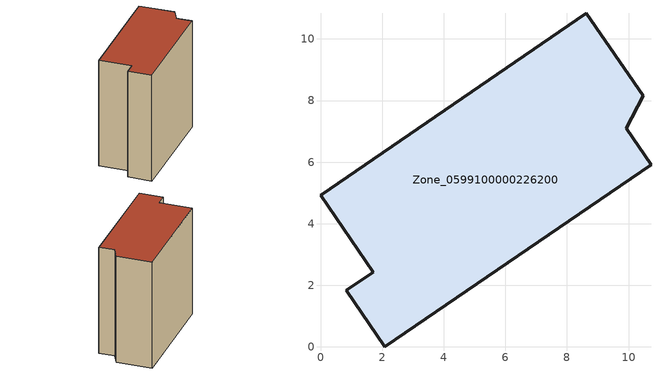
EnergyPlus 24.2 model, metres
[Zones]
Zone_0599100000226200
 floor ground (C_G): 0.83,1.84 1.71,2.43 0,4.93 8.63,10.84 10.48,8.15 9.92,7.1 10.73,5.92 2.08,0 z0
 wall outside (C_F): 1.71,2.43 0.83,1.84 2.08,0 10.73,5.92 9.92,7.1 10.48,8.15 8.63,10.84 0,4.93 1.71,2.43 z0:10.41
 roof outside (C_R): 8.63,10.84 0,4.93 1.71,2.43 0.83,1.84 2.08,0 10.73,5.92 9.92,7.1 10.48,8.15 z10.41
[BUILDING]
Pand.0599100000226200: North Axis=0; Terrain=City; Loads Convergence Tolerance Value=0.04; Temperature Convergence Tolerance Value=0.4; Solar Distribution=FullExterior; Maximum Number of Warmup Days=25; Minimum Number of Warmup Days=1
[Site:Location]
Rotterdam.The.Hague.AP_ZH_NLD Design_Conditions: Latitude=51.96; Longitude=4.45; Time Zone=1; Elevation=-4.5
[SITE:GROUNDTEMPERATURE:BUILDINGSURFACE]
18, 18, 18, 18, 18, 18, 18, 18, 18, 18, 18, 18
[MATERIAL] Thermal Absorptance=0.9; Solar Absorptance=0.7; Visible Absorptance=0.7
Name | Roughness | Thickness | Conductivity | Density | Specific Heat
G.TI.1946 | MediumSmooth | 0.15 | 1 | 540 | 1210
F.TI.1946 | Rough | 0.3 | 0.857143 | 1920 | 840
R.TI.1946 | MediumRough | 0.2 | 0.1 | 1500 | 1000
[CONSTRUCTION]
C_G: G.TI.1946
C_F: F.TI.1946
C_R: R.TI.1946
[ZONE]
Zone_0599100000226200: Type=1; Multiplier=1; Ceiling Height=Autocalculate; Volume=Autocalculate; Floor Area=autocalculate; Part of Total Floor Area=Yes
[ZONEINFILTRATION:DESIGNFLOWRATE]
Infil_Zone_0599100000226200: Zone or ZoneList or Space or SpaceList=Zone_0599100000226200; Schedule=AlwaysOn; Design Flow Rate Calculation Method=Flow/Area; Flow Rate per Floor Area=0.003; Constant Term Coefficient=1; Temperature Term Coefficient=0; Velocity Term Coefficient=0; Velocity Squared Term Coefficient=0
[HVACTEMPLATE:ZONE:IDEALLOADSAIRSYSTEM]
Zone_0599100000226200: Maximum Heating Supply Air Temperature=50; Minimum Cooling Supply Air Temperature=13; Maximum Heating Supply Air Humidity Ratio=0.0156; Minimum Cooling Supply Air Humidity Ratio=0.0077; Heating Limit=NoLimit; Cooling Limit=NoLimit; Dehumidification Control Type=ConstantSensibleHeatRatio; Cooling Sensible Heat Ratio=0.7; Dehumidification Setpoint=60; Humidification Control Type=None; Humidification Setpoint=30; Outdoor Air Method=None; Outdoor Air Flow Rate per Person=0.00944; Outdoor Air Flow Rate per Zone Floor Area=0; Outdoor Air Flow Rate per Zone=0; Demand Controlled Ventilation Type=None; Outdoor Air Economizer Type=NoEconomizer; Heat Recovery Type=None; Sensible Heat Recovery Effectiveness=0.7; Latent Heat Recovery Effectiveness=0.65
[ZONECONTROL:THERMOSTAT]
ThermostatControl_Zone_0599100000226200: Zone or ZoneList=Zone_0599100000226200; Control Type Schedule=DualSetpointControlType; Control 1=Thermostat_Zone_0599100000226200; Temperature Difference Between Cutout And Setpoint=0
[THERMOSTATSETPOINT:DUALSETPOINT]
Thermostat_Zone_0599100000226200: Heating Setpoint Temperature Schedule=HeatingSetpoint_Zone_0599100000226200; Cooling Setpoint Temperature Schedule=CoolingSetpoint_Zone_0599100000226200
[SCHEDULE:COMPACT]
HeatingSetpoint_Zone_0599100000226200: Through: 12/31, For: AllDays, Until: 24:00, 21
CoolingSetpoint_Zone_0599100000226200: Through: 12/31, For: AllDays, Until: 24:00, 24
DualSetpointControlType: Through: 12/31, For: AllDays, Until: 24:00, 4
AlwaysOn: Through: 12/31, For: AllDays, Until: 24:00, 1
